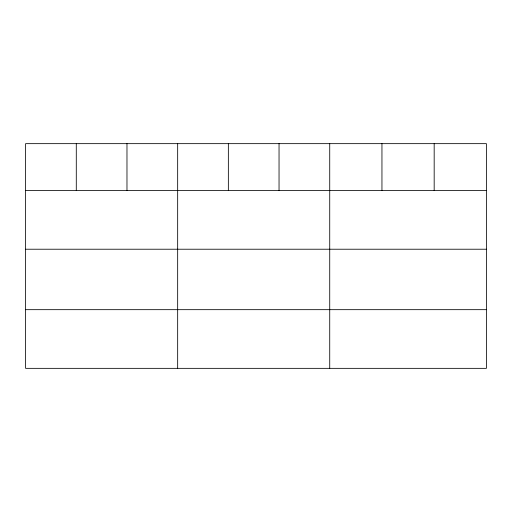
<?xml version="1.0" encoding="UTF-8"?>
<svg xmlns="http://www.w3.org/2000/svg" width="512" height="512" viewBox="0 0 512 512"><rect width="100%" height="100%" fill="white"/><g stroke="black" fill="none" stroke-linecap="round" stroke-linejoin="round"><path stroke-width="0.77" d="M486.4 249.222L486.4 143.654L25.6 143.654L25.6 368.346L486.4 368.346L486.4 249.222L25.6 249.222M25.6 190.547L486.4 190.547M25.6 309.67L486.4 309.67M434.176 143.654L434.176 190.547M381.952 143.654L381.952 190.547M329.728 143.654L329.728 368.346M279.04 143.654L279.04 190.547M228.352 143.654L228.352 190.547M177.664 143.654L177.664 368.346M126.976 143.654L126.976 190.547M76.288 143.654L76.288 190.547"/></g></svg>
